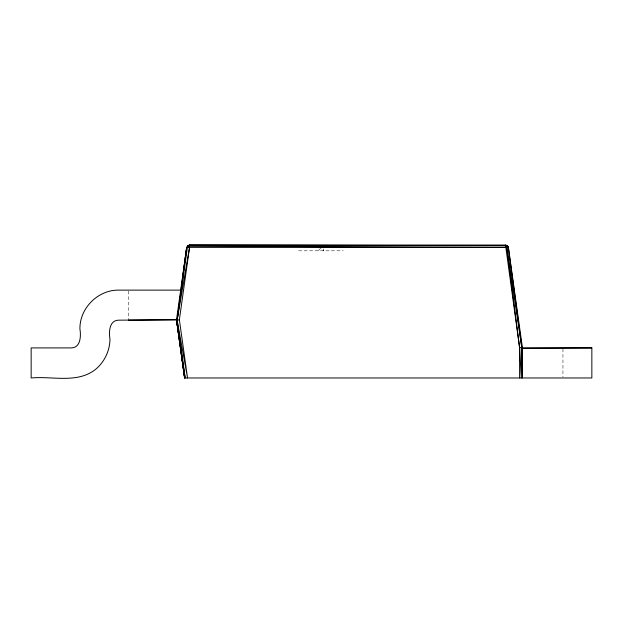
<?xml version="1.0" encoding="UTF-8"?>
<svg xmlns="http://www.w3.org/2000/svg" width="623" height="623" viewBox="0 0 623 623"><rect width="100%" height="100%" fill="white"/><g stroke="black" fill="none" stroke-linecap="round" stroke-linejoin="round"><path stroke-width="0.47" stroke-dasharray="3.12 2.34" d="M323.68 248.881L323.649 250.804L321.211 248.234M320.705 248.234L318.267 250.804L318.236 248.881M298.651 250.804L343.265 250.804M562.951 348.888L562.951 377.008M128.47 291.081L128.47 320.167"/><path stroke-width="0.93" d="M187.624 245.735L188.411 245.485L189.524 247.51L179.369 319.77L187.546 377.974L177.111 320.238L186.659 247.51L187.624 245.735L189.524 245.026L505.51 245.026L507.41 245.735L508.376 247.51L522.487 348.117L522.487 377.974L521.809 347.556L508.376 247.51L507.41 245.735L187.624 245.735L177.111 320.238L185.163 377.974L176.504 319.77L186.659 247.51L189.524 245.026L505.51 245.735L507.286 246.03L508.376 247.51L187.305 247.354L186.659 247.51L182.446 279.065M181.301 287.662L181.558 285.755M181.815 283.839L182.196 280.973M179.369 319.77L177.111 320.238L189.524 247.51L188.232 246.03L189.524 245.026M186.659 247.51L187.757 247.354L188.232 246.03L505.51 247.51L507.41 245.735L507.278 247.354L505.51 245.735L508.376 247.51M187.305 247.354L188.411 245.485M505.51 247.51L507.286 246.03L505.51 245.026L519.598 347.72L521.326 377.974L521.809 347.556L506.709 246.724L507.854 246.724M519.598 377.974L519.598 347.72L521.809 347.556L522.487 348.117L591.85 347.914L591.85 377.974L184.572 377.974L176.504 319.77L118.643 320.167C109.002 320.277 108.861 332.425 109.975 339.247C109.796 350.905 104.391 362.119 95.389 369.525C77.096 383.799 52.27 375.949 31.15 377.974L31.15 347.914L71.248 347.914C80.889 347.813 81.029 335.665 79.915 328.843C79.674 308.128 97.928 289.874 118.643 290.116L180.67 290.116M128.47 320.167L176.504 319.77L177.111 320.238M522.487 348.117L591.85 347.914M187.757 247.354L189.524 247.51M184.665 377.974L176.504 319.77L184.665 377.974L181.2 351.964M178.248 329.808L178.505 331.732M178.887 334.621L179.144 336.545M179.401 338.476L179.782 341.365M180.039 343.289L180.296 345.22M180.553 347.143L180.943 350.033M506.709 246.724L519.598 347.72"/></g></svg>
